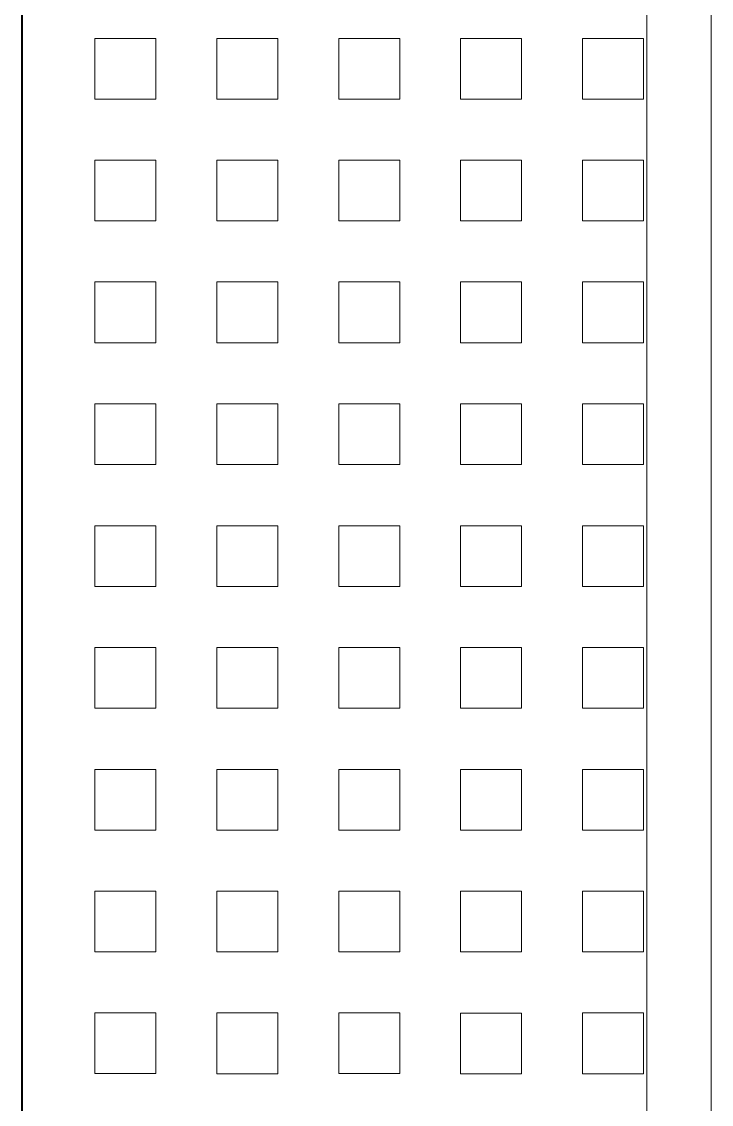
# Model space of a CAD drawing. Header units: millimetres. Extents: x 33157 to 59611, y -29750 to 1750.
# Drawn here: x 54253.24 to 54261.73, y -3125.59 to -3112.26 of the extents above; entities that cross this region are included whole.
import ezdxf

# ---------------------------------------------------------------- set-up
doc = ezdxf.new("R2010")
doc.units = ezdxf.units.MM
doc.layers.add('layer 1', color=7, linetype='Continuous', lineweight=18)

msp = doc.modelspace()

# ---------------------------------------------------------------- linework, layer by layer
at = {"layer": 'layer 1', "lineweight": 9}
for p, q in [((54253.236, -3044.222), (54253.236, -3169.006)), ((54260.933, -3048.427), (54260.933, -3169.629)), ((54261.725, -3049.229), (54261.725, -3169.157)), ((54253.246, -3109.999), (54253.246, -3169.157)), ((54253.236, -3110.424), (54253.236, -3168.591))]:
    msp.add_line(p, q, dxfattribs=at)
at = {"layer": 'layer 1'}
for points, knots in [([(54254.139, -3113.218), (54254.139, -3113.218), (54254.889, -3113.218), (54254.889, -3113.218), (54254.889, -3113.218), (54254.889, -3112.468), (54254.889, -3112.468), (54254.889, -3112.468), (54254.139, -3112.468), (54254.139, -3112.468), (54254.139, -3112.468), (54254.139, -3113.215), (54254.139, -3113.215), (54254.139, -3113.215), (54254.139, -3113.218), (54254.139, -3113.218)], [0, 0, 0, 0, 150372.610299, 150372.610299, 150372.610299, 300745.220598, 300745.220598, 300745.220598, 451117.830898, 451117.830898, 451117.830898, 601490.441197, 601490.441197, 601490.441197, 751863.051496, 751863.051496, 751863.051496, 751863.051496]), ([(54255.639, -3113.218), (54255.639, -3113.218), (54256.389, -3113.218), (54256.389, -3113.218), (54256.389, -3113.218), (54256.389, -3112.468), (54256.389, -3112.468), (54256.389, -3112.468), (54255.639, -3112.468), (54255.639, -3112.468), (54255.639, -3112.468), (54255.639, -3113.215), (54255.639, -3113.215), (54255.639, -3113.215), (54255.639, -3113.218), (54255.639, -3113.218)], [0, 0, 0, 0, 150376.651816, 150376.651816, 150376.651816, 300753.303632, 300753.303632, 300753.303632, 451129.955449, 451129.955449, 451129.955449, 601506.607265, 601506.607265, 601506.607265, 751883.259081, 751883.259081, 751883.259081, 751883.259081]), ([(54257.139, -3113.218), (54257.139, -3113.218), (54257.889, -3113.218), (54257.889, -3113.218), (54257.889, -3113.218), (54257.889, -3112.468), (54257.889, -3112.468), (54257.889, -3112.468), (54257.139, -3112.468), (54257.139, -3112.468), (54257.139, -3112.468), (54257.139, -3113.215), (54257.139, -3113.215), (54257.139, -3113.215), (54257.139, -3113.218), (54257.139, -3113.218)], [0, 0, 0, 0, 150380.693385, 150380.693385, 150380.693385, 300761.38677, 300761.38677, 300761.38677, 451142.080154, 451142.080154, 451142.080154, 601522.773539, 601522.773539, 601522.773539, 751903.466924, 751903.466924, 751903.466924, 751903.466924]), ([(54258.639, -3113.218), (54258.639, -3113.218), (54259.389, -3113.218), (54259.389, -3113.218), (54259.389, -3113.218), (54259.389, -3112.468), (54259.389, -3112.468), (54259.389, -3112.468), (54258.639, -3112.468), (54258.639, -3112.468), (54258.639, -3112.468), (54258.639, -3113.215), (54258.639, -3113.215), (54258.639, -3113.215), (54258.639, -3113.218), (54258.639, -3113.218)], [0, 0, 0, 0, 150384.734902, 150384.734902, 150384.734902, 300769.469805, 300769.469805, 300769.469805, 451154.204707, 451154.204707, 451154.204707, 601538.939609, 601538.939609, 601538.939609, 751923.674511, 751923.674511, 751923.674511, 751923.674511]), ([(54260.139, -3113.218), (54260.139, -3113.218), (54260.889, -3113.218), (54260.889, -3113.218), (54260.889, -3113.218), (54260.889, -3112.468), (54260.889, -3112.468), (54260.889, -3112.468), (54260.139, -3112.468), (54260.139, -3112.468), (54260.139, -3112.468), (54260.139, -3113.215), (54260.139, -3113.215), (54260.139, -3113.215), (54260.139, -3113.218), (54260.139, -3113.218)], [0, 0, 0, 0, 150388.77642, 150388.77642, 150388.77642, 300777.55284, 300777.55284, 300777.55284, 451166.32926, 451166.32926, 451166.32926, 601555.10568, 601555.10568, 601555.10568, 751943.8821, 751943.8821, 751943.8821, 751943.8821]), ([(54254.139, -3114.717), (54254.139, -3114.717), (54254.889, -3114.717), (54254.889, -3114.717), (54254.889, -3114.717), (54254.889, -3113.967), (54254.889, -3113.967), (54254.889, -3113.967), (54254.139, -3113.967), (54254.139, -3113.967), (54254.139, -3113.967), (54254.139, -3114.713), (54254.139, -3114.713), (54254.139, -3114.713), (54254.139, -3114.717), (54254.139, -3114.717)], [0, 0, 0, 0, 150374.634637, 150374.634637, 150374.634637, 300749.269274, 300749.269274, 300749.269274, 451123.90391, 451123.90391, 451123.90391, 601498.538547, 601498.538547, 601498.538547, 751873.173184, 751873.173184, 751873.173184, 751873.173184]), ([(54255.639, -3114.717), (54255.639, -3114.717), (54256.389, -3114.717), (54256.389, -3114.717), (54256.389, -3114.717), (54256.389, -3113.967), (54256.389, -3113.967), (54256.389, -3113.967), (54255.639, -3113.967), (54255.639, -3113.967), (54255.639, -3113.967), (54255.639, -3114.713), (54255.639, -3114.713), (54255.639, -3114.713), (54255.639, -3114.717), (54255.639, -3114.717)], [0, 0, 0, 0, 150378.67615, 150378.67615, 150378.67615, 300757.3523, 300757.3523, 300757.3523, 451136.028449, 451136.028449, 451136.028449, 601514.704599, 601514.704599, 601514.704599, 751893.380749, 751893.380749, 751893.380749, 751893.380749]), ([(54257.139, -3114.717), (54257.139, -3114.717), (54257.889, -3114.717), (54257.889, -3114.717), (54257.889, -3114.717), (54257.889, -3113.967), (54257.889, -3113.967), (54257.889, -3113.967), (54257.139, -3113.967), (54257.139, -3113.967), (54257.139, -3113.967), (54257.139, -3114.713), (54257.139, -3114.713), (54257.139, -3114.713), (54257.139, -3114.717), (54257.139, -3114.717)], [0, 0, 0, 0, 150382.717714, 150382.717714, 150382.717714, 300765.435428, 300765.435428, 300765.435428, 451148.153143, 451148.153143, 451148.153143, 601530.870857, 601530.870857, 601530.870857, 751913.588571, 751913.588571, 751913.588571, 751913.588571]), ([(54258.639, -3114.717), (54258.639, -3114.717), (54259.389, -3114.717), (54259.389, -3114.717), (54259.389, -3114.717), (54259.389, -3113.967), (54259.389, -3113.967), (54259.389, -3113.967), (54258.639, -3113.967), (54258.639, -3113.967), (54258.639, -3113.967), (54258.639, -3114.713), (54258.639, -3114.713), (54258.639, -3114.713), (54258.639, -3114.717), (54258.639, -3114.717)], [0, 0, 0, 0, 150386.759228, 150386.759228, 150386.759228, 300773.518455, 300773.518455, 300773.518455, 451160.277683, 451160.277683, 451160.277683, 601547.036911, 601547.036911, 601547.036911, 751933.796138, 751933.796138, 751933.796138, 751933.796138]), ([(54260.139, -3114.717), (54260.139, -3114.717), (54260.889, -3114.717), (54260.889, -3114.717), (54260.889, -3114.717), (54260.889, -3113.967), (54260.889, -3113.967), (54260.889, -3113.967), (54260.139, -3113.967), (54260.139, -3113.967), (54260.139, -3113.967), (54260.139, -3114.713), (54260.139, -3114.713), (54260.139, -3114.713), (54260.139, -3114.717), (54260.139, -3114.717)], [0, 0, 0, 0, 150390.800741, 150390.800741, 150390.800741, 300781.601483, 300781.601483, 300781.601483, 451172.402224, 451172.402224, 451172.402224, 601563.202965, 601563.202965, 601563.202965, 751954.003707, 751954.003707, 751954.003707, 751954.003707]), ([(54254.139, -3116.218), (54254.139, -3116.218), (54254.889, -3116.218), (54254.889, -3116.218), (54254.889, -3116.218), (54254.889, -3115.468), (54254.889, -3115.468), (54254.889, -3115.468), (54254.139, -3115.468), (54254.139, -3115.468), (54254.139, -3115.468), (54254.139, -3116.215), (54254.139, -3116.215), (54254.139, -3116.215), (54254.139, -3116.218), (54254.139, -3116.218)], [0, 0, 0, 0, 150376.662827, 150376.662827, 150376.662827, 300753.325654, 300753.325654, 300753.325654, 451129.988482, 451129.988482, 451129.988482, 601506.651309, 601506.651309, 601506.651309, 751883.314136, 751883.314136, 751883.314136, 751883.314136]), ([(54255.639, -3116.218), (54255.639, -3116.218), (54256.389, -3116.218), (54256.389, -3116.218), (54256.389, -3116.218), (54256.389, -3115.468), (54256.389, -3115.468), (54256.389, -3115.468), (54255.639, -3115.468), (54255.639, -3115.468), (54255.639, -3115.468), (54255.639, -3116.215), (54255.639, -3116.215), (54255.639, -3116.215), (54255.639, -3116.218), (54255.639, -3116.218)], [0, 0, 0, 0, 150380.704336, 150380.704336, 150380.704336, 300761.408672, 300761.408672, 300761.408672, 451142.113008, 451142.113008, 451142.113008, 601522.817344, 601522.817344, 601522.817344, 751903.52168, 751903.52168, 751903.52168, 751903.52168]), ([(54257.139, -3116.218), (54257.139, -3116.218), (54257.889, -3116.218), (54257.889, -3116.218), (54257.889, -3116.218), (54257.889, -3115.468), (54257.889, -3115.468), (54257.889, -3115.468), (54257.139, -3115.468), (54257.139, -3115.468), (54257.139, -3115.468), (54257.139, -3116.215), (54257.139, -3116.215), (54257.139, -3116.215), (54257.139, -3116.218), (54257.139, -3116.218)], [0, 0, 0, 0, 150384.745897, 150384.745897, 150384.745897, 300769.491793, 300769.491793, 300769.491793, 451154.23769, 451154.23769, 451154.23769, 601538.983586, 601538.983586, 601538.983586, 751923.729483, 751923.729483, 751923.729483, 751923.729483]), ([(54258.639, -3116.218), (54258.639, -3116.218), (54259.389, -3116.218), (54259.389, -3116.218), (54259.389, -3116.218), (54259.389, -3115.468), (54259.389, -3115.468), (54259.389, -3115.468), (54258.639, -3115.468), (54258.639, -3115.468), (54258.639, -3115.468), (54258.639, -3116.215), (54258.639, -3116.215), (54258.639, -3116.215), (54258.639, -3116.218), (54258.639, -3116.218)], [0, 0, 0, 0, 150388.787406, 150388.787406, 150388.787406, 300777.574812, 300777.574812, 300777.574812, 451166.362218, 451166.362218, 451166.362218, 601555.149623, 601555.149623, 601555.149623, 751943.937029, 751943.937029, 751943.937029, 751943.937029]), ([(54260.139, -3116.218), (54260.139, -3116.218), (54260.889, -3116.218), (54260.889, -3116.218), (54260.889, -3116.218), (54260.889, -3115.468), (54260.889, -3115.468), (54260.889, -3115.468), (54260.139, -3115.468), (54260.139, -3115.468), (54260.139, -3115.468), (54260.139, -3116.215), (54260.139, -3116.215), (54260.139, -3116.215), (54260.139, -3116.218), (54260.139, -3116.218)], [0, 0, 0, 0, 150392.828915, 150392.828915, 150392.828915, 300785.657831, 300785.657831, 300785.657831, 451178.486746, 451178.486746, 451178.486746, 601571.315662, 601571.315662, 601571.315662, 751964.144577, 751964.144577, 751964.144577, 751964.144577]), ([(54254.139, -3117.717), (54254.139, -3117.717), (54254.889, -3117.717), (54254.889, -3117.717), (54254.889, -3117.717), (54254.889, -3116.967), (54254.889, -3116.967), (54254.889, -3116.967), (54254.139, -3116.967), (54254.139, -3116.967), (54254.139, -3116.967), (54254.139, -3117.714), (54254.139, -3117.714), (54254.139, -3117.714), (54254.139, -3117.717), (54254.139, -3117.717)], [0, 0, 0, 0, 150378.687036, 150378.687036, 150378.687036, 300757.374073, 300757.374073, 300757.374073, 451136.061109, 451136.061109, 451136.061109, 601514.748146, 601514.748146, 601514.748146, 751893.435182, 751893.435182, 751893.435182, 751893.435182]), ([(54255.639, -3117.717), (54255.639, -3117.717), (54256.389, -3117.717), (54256.389, -3117.717), (54256.389, -3117.717), (54256.389, -3116.967), (54256.389, -3116.967), (54256.389, -3116.967), (54255.639, -3116.967), (54255.639, -3116.967), (54255.639, -3116.967), (54255.639, -3117.714), (54255.639, -3117.714), (54255.639, -3117.714), (54255.639, -3117.717), (54255.639, -3117.717)], [0, 0, 0, 0, 150382.728541, 150382.728541, 150382.728541, 300765.457083, 300765.457083, 300765.457083, 451148.185624, 451148.185624, 451148.185624, 601530.914165, 601530.914165, 601530.914165, 751913.642706, 751913.642706, 751913.642706, 751913.642706]), ([(54257.139, -3117.717), (54257.139, -3117.717), (54257.889, -3117.717), (54257.889, -3117.717), (54257.889, -3117.717), (54257.889, -3116.967), (54257.889, -3116.967), (54257.889, -3116.967), (54257.139, -3116.967), (54257.139, -3116.967), (54257.139, -3116.967), (54257.139, -3117.714), (54257.139, -3117.714), (54257.139, -3117.714), (54257.139, -3117.717), (54257.139, -3117.717)], [0, 0, 0, 0, 150386.770098, 150386.770098, 150386.770098, 300773.540195, 300773.540195, 300773.540195, 451160.310293, 451160.310293, 451160.310293, 601547.08039, 601547.08039, 601547.08039, 751933.850488, 751933.850488, 751933.850488, 751933.850488]), ([(54258.639, -3117.717), (54258.639, -3117.717), (54259.389, -3117.717), (54259.389, -3117.717), (54259.389, -3117.717), (54259.389, -3116.967), (54259.389, -3116.967), (54259.389, -3116.967), (54258.639, -3116.967), (54258.639, -3116.967), (54258.639, -3116.967), (54258.639, -3117.714), (54258.639, -3117.714), (54258.639, -3117.714), (54258.639, -3117.717), (54258.639, -3117.717)], [0, 0, 0, 0, 150390.811603, 150390.811603, 150390.811603, 300781.623206, 300781.623206, 300781.623206, 451172.434809, 451172.434809, 451172.434809, 601563.246412, 601563.246412, 601563.246412, 751954.058015, 751954.058015, 751954.058015, 751954.058015]), ([(54260.139, -3117.717), (54260.139, -3117.717), (54260.889, -3117.717), (54260.889, -3117.717), (54260.889, -3117.717), (54260.889, -3116.967), (54260.889, -3116.967), (54260.889, -3116.967), (54260.139, -3116.967), (54260.139, -3116.967), (54260.139, -3116.967), (54260.139, -3117.714), (54260.139, -3117.714), (54260.139, -3117.714), (54260.139, -3117.717), (54260.139, -3117.717)], [0, 0, 0, 0, 150394.853108, 150394.853108, 150394.853108, 300789.706217, 300789.706217, 300789.706217, 451184.559325, 451184.559325, 451184.559325, 601579.412434, 601579.412434, 601579.412434, 751974.265542, 751974.265542, 751974.265542, 751974.265542]), ([(54254.139, -3119.219), (54254.139, -3119.219), (54254.889, -3119.219), (54254.889, -3119.219), (54254.889, -3119.219), (54254.889, -3118.469), (54254.889, -3118.469), (54254.889, -3118.469), (54254.139, -3118.469), (54254.139, -3118.469), (54254.139, -3118.469), (54254.139, -3119.215), (54254.139, -3119.215), (54254.139, -3119.215), (54254.139, -3119.219), (54254.139, -3119.219)], [0, 0, 0, 0, 150380.715639, 150380.715639, 150380.715639, 300761.431278, 300761.431278, 300761.431278, 451142.146917, 451142.146917, 451142.146917, 601522.862557, 601522.862557, 601522.862557, 751903.578196, 751903.578196, 751903.578196, 751903.578196]), ([(54255.639, -3119.219), (54255.639, -3119.219), (54256.389, -3119.219), (54256.389, -3119.219), (54256.389, -3119.219), (54256.389, -3118.469), (54256.389, -3118.469), (54256.389, -3118.469), (54255.639, -3118.469), (54255.639, -3118.469), (54255.639, -3118.469), (54255.639, -3119.215), (54255.639, -3119.215), (54255.639, -3119.215), (54255.639, -3119.219), (54255.639, -3119.219)], [0, 0, 0, 0, 150384.75714, 150384.75714, 150384.75714, 300769.51428, 300769.51428, 300769.51428, 451154.27142, 451154.27142, 451154.27142, 601539.028559, 601539.028559, 601539.028559, 751923.785699, 751923.785699, 751923.785699, 751923.785699]), ([(54257.139, -3119.219), (54257.139, -3119.219), (54257.889, -3119.219), (54257.889, -3119.219), (54257.889, -3119.219), (54257.889, -3118.469), (54257.889, -3118.469), (54257.889, -3118.469), (54257.139, -3118.469), (54257.139, -3118.469), (54257.139, -3118.469), (54257.139, -3119.215), (54257.139, -3119.215), (54257.139, -3119.215), (54257.139, -3119.219), (54257.139, -3119.219)], [0, 0, 0, 0, 150388.798692, 150388.798692, 150388.798692, 300777.597384, 300777.597384, 300777.597384, 451166.396076, 451166.396076, 451166.396076, 601555.194768, 601555.194768, 601555.194768, 751943.993461, 751943.993461, 751943.993461, 751943.993461]), ([(54258.639, -3119.219), (54258.639, -3119.219), (54259.389, -3119.219), (54259.389, -3119.219), (54259.389, -3119.219), (54259.389, -3118.469), (54259.389, -3118.469), (54259.389, -3118.469), (54258.639, -3118.469), (54258.639, -3118.469), (54258.639, -3118.469), (54258.639, -3119.215), (54258.639, -3119.215), (54258.639, -3119.215), (54258.639, -3119.219), (54258.639, -3119.219)], [0, 0, 0, 0, 150392.840193, 150392.840193, 150392.840193, 300785.680387, 300785.680387, 300785.680387, 451178.52058, 451178.52058, 451178.52058, 601571.360773, 601571.360773, 601571.360773, 751964.200967, 751964.200967, 751964.200967, 751964.200967]), ([(54260.139, -3119.219), (54260.139, -3119.219), (54260.889, -3119.219), (54260.889, -3119.219), (54260.889, -3119.219), (54260.889, -3118.469), (54260.889, -3118.469), (54260.889, -3118.469), (54260.139, -3118.469), (54260.139, -3118.469), (54260.139, -3118.469), (54260.139, -3119.215), (54260.139, -3119.215), (54260.139, -3119.215), (54260.139, -3119.219), (54260.139, -3119.219)], [0, 0, 0, 0, 150396.881695, 150396.881695, 150396.881695, 300793.763389, 300793.763389, 300793.763389, 451190.645084, 451190.645084, 451190.645084, 601587.526779, 601587.526779, 601587.526779, 751984.408474, 751984.408474, 751984.408474, 751984.408474]), ([(54254.139, -3120.717), (54254.139, -3120.717), (54254.889, -3120.717), (54254.889, -3120.717), (54254.889, -3120.717), (54254.889, -3119.967), (54254.889, -3119.967), (54254.889, -3119.967), (54254.139, -3119.967), (54254.139, -3119.967), (54254.139, -3119.967), (54254.139, -3120.714), (54254.139, -3120.714), (54254.139, -3120.714), (54254.139, -3120.717), (54254.139, -3120.717)], [0, 0, 0, 0, 150382.74026, 150382.74026, 150382.74026, 300765.480521, 300765.480521, 300765.480521, 451148.220781, 451148.220781, 451148.220781, 601530.961041, 601530.961041, 601530.961041, 751913.701302, 751913.701302, 751913.701302, 751913.701302]), ([(54255.639, -3120.717), (54255.639, -3120.717), (54256.389, -3120.717), (54256.389, -3120.717), (54256.389, -3120.717), (54256.389, -3119.967), (54256.389, -3119.967), (54256.389, -3119.967), (54255.639, -3119.967), (54255.639, -3119.967), (54255.639, -3119.967), (54255.639, -3120.714), (54255.639, -3120.714), (54255.639, -3120.714), (54255.639, -3120.717), (54255.639, -3120.717)], [0, 0, 0, 0, 150386.781757, 150386.781757, 150386.781757, 300773.563514, 300773.563514, 300773.563514, 451160.345271, 451160.345271, 451160.345271, 601547.127028, 601547.127028, 601547.127028, 751933.908785, 751933.908785, 751933.908785, 751933.908785]), ([(54257.139, -3120.717), (54257.139, -3120.717), (54257.889, -3120.717), (54257.889, -3120.717), (54257.889, -3120.717), (54257.889, -3119.967), (54257.889, -3119.967), (54257.889, -3119.967), (54257.139, -3119.967), (54257.139, -3119.967), (54257.139, -3119.967), (54257.139, -3120.714), (54257.139, -3120.714), (54257.139, -3120.714), (54257.139, -3120.717), (54257.139, -3120.717)], [0, 0, 0, 0, 150390.823305, 150390.823305, 150390.823305, 300781.64661, 300781.64661, 300781.64661, 451172.469916, 451172.469916, 451172.469916, 601563.293221, 601563.293221, 601563.293221, 751954.116526, 751954.116526, 751954.116526, 751954.116526]), ([(54258.639, -3120.717), (54258.639, -3120.717), (54259.389, -3120.717), (54259.389, -3120.717), (54259.389, -3120.717), (54259.389, -3119.967), (54259.389, -3119.967), (54259.389, -3119.967), (54258.639, -3119.967), (54258.639, -3119.967), (54258.639, -3119.967), (54258.639, -3120.714), (54258.639, -3120.714), (54258.639, -3120.714), (54258.639, -3120.717), (54258.639, -3120.717)], [0, 0, 0, 0, 150394.864802, 150394.864802, 150394.864802, 300789.729605, 300789.729605, 300789.729605, 451184.594407, 451184.594407, 451184.594407, 601579.459209, 601579.459209, 601579.459209, 751974.324012, 751974.324012, 751974.324012, 751974.324012]), ([(54260.139, -3120.717), (54260.139, -3120.717), (54260.889, -3120.717), (54260.889, -3120.717), (54260.889, -3120.717), (54260.889, -3119.967), (54260.889, -3119.967), (54260.889, -3119.967), (54260.139, -3119.967), (54260.139, -3119.967), (54260.139, -3119.967), (54260.139, -3120.714), (54260.139, -3120.714), (54260.139, -3120.714), (54260.139, -3120.717), (54260.139, -3120.717)], [0, 0, 0, 0, 150398.9063, 150398.9063, 150398.9063, 300797.812599, 300797.812599, 300797.812599, 451196.718899, 451196.718899, 451196.718899, 601595.625199, 601595.625199, 601595.625199, 751994.531498, 751994.531498, 751994.531498, 751994.531498]), ([(54254.139, -3122.219), (54254.139, -3122.219), (54254.889, -3122.219), (54254.889, -3122.219), (54254.889, -3122.219), (54254.889, -3121.469), (54254.889, -3121.469), (54254.889, -3121.469), (54254.139, -3121.469), (54254.139, -3121.469), (54254.139, -3121.469), (54254.139, -3122.216), (54254.139, -3122.216), (54254.139, -3122.216), (54254.139, -3122.219), (54254.139, -3122.219)], [0, 0, 0, 0, 150384.768735, 150384.768735, 150384.768735, 300769.53747, 300769.53747, 300769.53747, 451154.306205, 451154.306205, 451154.306205, 601539.07494, 601539.07494, 601539.07494, 751923.843675, 751923.843675, 751923.843675, 751923.843675]), ([(54255.639, -3122.219), (54255.639, -3122.219), (54256.389, -3122.219), (54256.389, -3122.219), (54256.389, -3122.219), (54256.389, -3121.469), (54256.389, -3121.469), (54256.389, -3121.469), (54255.639, -3121.469), (54255.639, -3121.469), (54255.639, -3121.469), (54255.639, -3122.216), (54255.639, -3122.216), (54255.639, -3122.216), (54255.639, -3122.219), (54255.639, -3122.219)], [0, 0, 0, 0, 150388.810228, 150388.810228, 150388.810228, 300777.620455, 300777.620455, 300777.620455, 451166.430683, 451166.430683, 451166.430683, 601555.24091, 601555.24091, 601555.24091, 751944.051138, 751944.051138, 751944.051138, 751944.051138]), ([(54257.139, -3122.219), (54257.139, -3122.219), (54257.889, -3122.219), (54257.889, -3122.219), (54257.889, -3122.219), (54257.889, -3121.469), (54257.889, -3121.469), (54257.889, -3121.469), (54257.139, -3121.469), (54257.139, -3121.469), (54257.139, -3121.469), (54257.139, -3122.216), (54257.139, -3122.216), (54257.139, -3122.216), (54257.139, -3122.219), (54257.139, -3122.219)], [0, 0, 0, 0, 150392.851772, 150392.851772, 150392.851772, 300785.703543, 300785.703543, 300785.703543, 451178.555315, 451178.555315, 451178.555315, 601571.407086, 601571.407086, 601571.407086, 751964.258858, 751964.258858, 751964.258858, 751964.258858]), ([(54258.639, -3122.219), (54258.639, -3122.219), (54259.389, -3122.219), (54259.389, -3122.219), (54259.389, -3122.219), (54259.389, -3121.469), (54259.389, -3121.469), (54259.389, -3121.469), (54258.639, -3121.469), (54258.639, -3121.469), (54258.639, -3121.469), (54258.639, -3122.216), (54258.639, -3122.216), (54258.639, -3122.216), (54258.639, -3122.219), (54258.639, -3122.219)], [0, 0, 0, 0, 150396.893265, 150396.893265, 150396.893265, 300793.786529, 300793.786529, 300793.786529, 451190.679794, 451190.679794, 451190.679794, 601587.573059, 601587.573059, 601587.573059, 751984.466323, 751984.466323, 751984.466323, 751984.466323]), ([(54260.139, -3122.219), (54260.139, -3122.219), (54260.889, -3122.219), (54260.889, -3122.219), (54260.889, -3122.219), (54260.889, -3121.469), (54260.889, -3121.469), (54260.889, -3121.469), (54260.139, -3121.469), (54260.139, -3121.469), (54260.139, -3121.469), (54260.139, -3122.216), (54260.139, -3122.216), (54260.139, -3122.216), (54260.139, -3122.219), (54260.139, -3122.219)], [0, 0, 0, 0, 150400.934758, 150400.934758, 150400.934758, 300801.869516, 300801.869516, 300801.869516, 451202.804274, 451202.804274, 451202.804274, 601603.739032, 601603.739032, 601603.739032, 752004.67379, 752004.67379, 752004.67379, 752004.67379]), ([(54254.139, -3123.718), (54254.139, -3123.718), (54254.889, -3123.718), (54254.889, -3123.718), (54254.889, -3123.718), (54254.889, -3122.968), (54254.889, -3122.968), (54254.889, -3122.968), (54254.139, -3122.968), (54254.139, -3122.968), (54254.139, -3122.968), (54254.139, -3123.714), (54254.139, -3123.714), (54254.139, -3123.714), (54254.139, -3123.718), (54254.139, -3123.718)], [0, 0, 0, 0, 150386.793228, 150386.793228, 150386.793228, 300773.586456, 300773.586456, 300773.586456, 451160.379683, 451160.379683, 451160.379683, 601547.172911, 601547.172911, 601547.172911, 751933.966139, 751933.966139, 751933.966139, 751933.966139]), ([(54255.639, -3123.718), (54255.639, -3123.718), (54256.389, -3123.718), (54256.389, -3123.718), (54256.389, -3123.718), (54256.389, -3122.968), (54256.389, -3122.968), (54256.389, -3122.968), (54255.639, -3122.968), (54255.639, -3122.968), (54255.639, -3122.968), (54255.639, -3123.714), (54255.639, -3123.714), (54255.639, -3123.714), (54255.639, -3123.718), (54255.639, -3123.718)], [0, 0, 0, 0, 150390.834716, 150390.834716, 150390.834716, 300781.669433, 300781.669433, 300781.669433, 451172.504149, 451172.504149, 451172.504149, 601563.338865, 601563.338865, 601563.338865, 751954.173581, 751954.173581, 751954.173581, 751954.173581]), ([(54257.139, -3123.718), (54257.139, -3123.718), (54257.889, -3123.718), (54257.889, -3123.718), (54257.889, -3123.718), (54257.889, -3122.968), (54257.889, -3122.968), (54257.889, -3122.968), (54257.139, -3122.968), (54257.139, -3122.968), (54257.139, -3122.968), (54257.139, -3123.714), (54257.139, -3123.714), (54257.139, -3123.714), (54257.139, -3123.718), (54257.139, -3123.718)], [0, 0, 0, 0, 150394.876256, 150394.876256, 150394.876256, 300789.752513, 300789.752513, 300789.752513, 451184.628769, 451184.628769, 451184.628769, 601579.505025, 601579.505025, 601579.505025, 751974.381281, 751974.381281, 751974.381281, 751974.381281]), ([(54258.639, -3123.718), (54258.639, -3123.718), (54259.389, -3123.718), (54259.389, -3123.718), (54259.389, -3123.718), (54259.389, -3122.968), (54259.389, -3122.968), (54259.389, -3122.968), (54258.639, -3122.968), (54258.639, -3122.968), (54258.639, -3122.968), (54258.639, -3123.714), (54258.639, -3123.714), (54258.639, -3123.714), (54258.639, -3123.718), (54258.639, -3123.718)], [0, 0, 0, 0, 150398.917745, 150398.917745, 150398.917745, 300797.83549, 300797.83549, 300797.83549, 451196.753236, 451196.753236, 451196.753236, 601595.670981, 601595.670981, 601595.670981, 751994.588726, 751994.588726, 751994.588726, 751994.588726]), ([(54260.14, -3123.717), (54260.14, -3123.717), (54260.89, -3123.717), (54260.89, -3123.717), (54260.89, -3123.717), (54260.89, -3122.968), (54260.89, -3122.968), (54260.89, -3122.968), (54260.14, -3122.968), (54260.14, -3122.968), (54260.14, -3122.968), (54260.14, -3123.714), (54260.14, -3123.714), (54260.14, -3123.714), (54260.14, -3123.717), (54260.14, -3123.717)], [0, 0, 0, 0, 150402.959693, 150402.959693, 150402.959693, 300805.919386, 300805.919386, 300805.919386, 451208.879079, 451208.879079, 451208.879079, 601611.838772, 601611.838772, 601611.838772, 752014.798465, 752014.798465, 752014.798465, 752014.798465]), ([(54254.139, -3125.214), (54254.139, -3125.214), (54254.889, -3125.214), (54254.889, -3125.214), (54254.889, -3125.214), (54254.889, -3124.468), (54254.889, -3124.468), (54254.889, -3124.468), (54254.139, -3124.468), (54254.139, -3124.468), (54254.139, -3124.468), (54254.139, -3125.211), (54254.139, -3125.211), (54254.139, -3125.211), (54254.139, -3125.214), (54254.139, -3125.214)], [0, 0, 0, 0, 150388.821498, 150388.821498, 150388.821498, 300777.642996, 300777.642996, 300777.642996, 451166.464494, 451166.464494, 451166.464494, 601555.285992, 601555.285992, 601555.285992, 751944.10749, 751944.10749, 751944.10749, 751944.10749]), ([(54255.639, -3125.219), (54255.639, -3125.219), (54256.389, -3125.219), (54256.389, -3125.219), (54256.389, -3125.219), (54256.389, -3124.469), (54256.389, -3124.469), (54256.389, -3124.469), (54255.639, -3124.469), (54255.639, -3124.469), (54255.639, -3124.469), (54255.639, -3125.216), (54255.639, -3125.216), (54255.639, -3125.216), (54255.639, -3125.219), (54255.639, -3125.219)], [0, 0, 0, 0, 150392.863599, 150392.863599, 150392.863599, 300785.727198, 300785.727198, 300785.727198, 451178.590797, 451178.590797, 451178.590797, 601571.454396, 601571.454396, 601571.454396, 751964.317995, 751964.317995, 751964.317995, 751964.317995]), ([(54257.139, -3125.216), (54257.139, -3125.216), (54257.889, -3125.216), (54257.889, -3125.216), (54257.889, -3125.216), (54257.889, -3124.466), (54257.889, -3124.466), (54257.889, -3124.466), (54257.139, -3124.466), (54257.139, -3124.466), (54257.139, -3124.466), (54257.139, -3125.213), (54257.139, -3125.213), (54257.139, -3125.213), (54257.139, -3125.216), (54257.139, -3125.216)], [0, 0, 0, 0, 150396.900811, 150396.900811, 150396.900811, 300793.801622, 300793.801622, 300793.801622, 451190.702433, 451190.702433, 451190.702433, 601587.603244, 601587.603244, 601587.603244, 751984.504055, 751984.504055, 751984.504055, 751984.504055]), ([(54258.639, -3125.218), (54258.639, -3125.218), (54259.389, -3125.218), (54259.389, -3125.218), (54259.389, -3125.218), (54259.389, -3124.471), (54259.389, -3124.471), (54259.389, -3124.471), (54258.639, -3124.471), (54258.639, -3124.471), (54258.639, -3124.471), (54258.639, -3125.214), (54258.639, -3125.214), (54258.639, -3125.214), (54258.639, -3125.218), (54258.639, -3125.218)], [0, 0, 0, 0, 150400.950753, 150400.950753, 150400.950753, 300801.901506, 300801.901506, 300801.901506, 451202.852259, 451202.852259, 451202.852259, 601603.803012, 601603.803012, 601603.803012, 752004.753765, 752004.753765, 752004.753765, 752004.753765]), ([(54260.139, -3125.219), (54260.139, -3125.219), (54260.889, -3125.219), (54260.889, -3125.219), (54260.889, -3125.219), (54260.889, -3124.469), (54260.889, -3124.469), (54260.889, -3124.469), (54260.139, -3124.469), (54260.139, -3124.469), (54260.139, -3124.469), (54260.139, -3125.216), (54260.139, -3125.216), (54260.139, -3125.216), (54260.139, -3125.219), (54260.139, -3125.219)], [0, 0, 0, 0, 150404.988105, 150404.988105, 150404.988105, 300809.97621, 300809.97621, 300809.97621, 451214.964315, 451214.964315, 451214.964315, 601619.95242, 601619.95242, 601619.95242, 752024.940524, 752024.940524, 752024.940524, 752024.940524])]:
    msp.add_open_spline(points, degree=3, knots=knots, dxfattribs=at)

doc.saveas('drawing.dxf')
